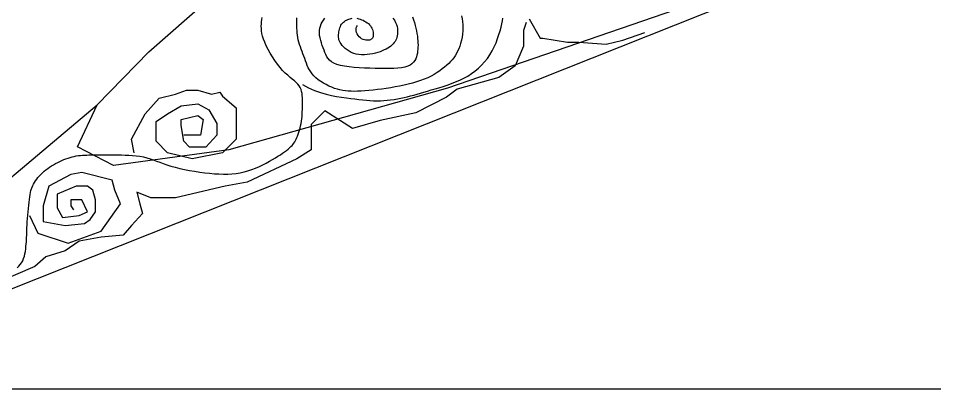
# Model space of a CAD drawing. Extents: x 438 to 4679, y 3545 to 7651.
# Drawn here: x 1258.8 to 1458.9, y 5867.7 to 5948.5 of the extents above; entities that cross this region are included whole.
import ezdxf

# ---------------------------------------------------------------- set-up
doc = ezdxf.new("R2010")
doc.units = 0
doc.header["$MEASUREMENT"] = 0
for name, color, linetype in [('3', 3, 'CONTINUOUS'), ('4', 4, 'CONTINUOUS'), ('7', 7, 'CONTINUOUS')]:
    doc.layers.add(name, color=color, linetype=linetype)

# ---------------------------------------------------------------- blocks, each defined once
blk = doc.blocks.new('风筝-01')
at = {"layer": '3'}
for points in [[(4.3596, 2.2457), (4.3719, 2.2363), (4.384, 2.2287), (4.3957, 2.2227), (4.407, 2.2181), (4.4179, 2.2145), (4.4284, 2.2118), (4.4384, 2.2096), (4.4479, 2.2078), (4.4568, 2.2061), (4.4652, 2.2046), (4.4732, 2.2032), (4.4808, 2.2019), (4.4882, 2.2009), (4.4954, 2.2002), (4.5024, 2.1997), (4.5093, 2.1995), (4.5163, 2.1997), (4.5232, 2.2002), (4.5301, 2.201), (4.5369, 2.2021), (4.5438, 2.2034), (4.5505, 2.205), (4.5572, 2.2068), (4.5639, 2.2087), (4.5704, 2.2109), (4.5769, 2.2132), (4.5835, 2.2157), (4.5901, 2.2183), (4.5968, 2.2211), (4.6038, 2.2239), (4.6109, 2.2269), (4.6184, 2.23), (4.6262, 2.2332), (4.6342, 2.2365), (4.6425, 2.24), (4.6509, 2.2438), (4.6593, 2.248), (4.6677, 2.2526), (4.6759, 2.2576), (4.684, 2.2632), (4.6919, 2.2694), (4.6994, 2.2762), (4.7066, 2.2836), (4.7135, 2.2916), (4.72, 2.3002), (4.726, 2.3094), (4.7316, 2.3193), (4.7367, 2.3297), (4.7413, 2.3407), (4.7454, 2.3521), (4.749, 2.3637), (4.7522, 2.3753), (4.7549, 2.3866), (4.7573, 2.3976), (4.7592, 2.4079), (4.7608, 2.4174), (4.762, 2.4259), (4.7629, 2.4335)], [(3.7859, 1.7272), (3.7892, 1.7315), (3.7922, 1.7363), (3.7948, 1.7416), (3.797, 1.7474), (3.7988, 1.7536), (3.8003, 1.7601), (3.8015, 1.7669), (3.8024, 1.7738), (3.8031, 1.7807), (3.8036, 1.7875), (3.804, 1.7942), (3.8043, 1.8007), (3.8046, 1.807), (3.8048, 1.8133), (3.805, 1.8197), (3.8051, 1.8264), (3.8053, 1.8333), (3.8056, 1.8407), (3.8059, 1.8487), (3.8063, 1.8573), (3.8067, 1.8664), (3.8073, 1.8759), (3.8078, 1.8854), (3.8085, 1.8948), (3.8091, 1.904), (3.8098, 1.9127), (3.8105, 1.9207), (3.8112, 1.9279), (3.8119, 1.9344), (3.8127, 1.9402), (3.8136, 1.9455), (3.8147, 1.9505), (3.8158, 1.9551), (3.8172, 1.9596), (3.8188, 1.9641), (3.8207, 1.9686), (3.8228, 1.9732), (3.8251, 1.9778), (3.8277, 1.9824), (3.8305, 1.987), (3.8335, 1.9915), (3.8367, 1.9959), (3.8401, 2.0001), (3.8436, 2.0042), (3.8473, 2.0081), (3.8512, 2.0118), (3.8551, 2.0153), (3.8591, 2.0187), (3.8632, 2.0219), (3.8674, 2.0249), (3.8715, 2.0278), (3.8757, 2.0305), (3.8798, 2.033), (3.884, 2.0353), (3.8882, 2.0374), (3.8923, 2.0393), (3.8965, 2.0409), (3.9006, 2.0423), (3.9048, 2.0435), (3.909, 2.0444), (3.9131, 2.0451), (3.9173, 2.0456), (3.9215, 2.0459), (3.9258, 2.0461), (3.9301, 2.0462), (3.9345, 2.0463), (3.939, 2.0463), (3.9436, 2.0463), (3.9482, 2.0463), (3.9531, 2.0463), (3.9582, 2.0463), (3.9635, 2.0463), (3.9692, 2.0463), (3.9751, 2.0463), (3.9815, 2.0463), (3.9883, 2.0463), (3.9954, 2.0462), (4.0028, 2.046), (4.0103, 2.0456), (4.0178, 2.0449), (4.0253, 2.0439), (4.0327, 2.0426), (4.0397, 2.0407), (4.0465, 2.0384), (4.0531, 2.0356), (4.0596, 2.0325), (4.0661, 2.0292), (4.0728, 2.0257), (4.0798, 2.022), (4.0872, 2.0184), (4.0952, 2.0149), (4.1039, 2.0115), (4.1131, 2.0083), (4.1227, 2.0054), (4.1326, 2.0026), (4.1428, 2.0002), (4.1529, 1.998), (4.163, 1.9961), (4.1729, 1.9946), (4.1824, 1.9934), (4.1916, 1.9925), (4.2006, 1.9922), (4.2093, 1.9923), (4.2177, 1.9929), (4.226, 1.994), (4.2342, 1.9958), (4.2422, 1.9983), (4.2501, 2.0014), (4.2579, 2.005), (4.2655, 2.0092), (4.2729, 2.0137), (4.2801, 2.0185), (4.2869, 2.0234), (4.2934, 2.0284), (4.2995, 2.0333), (4.3052, 2.0381), (4.3104, 2.0427), (4.3153, 2.0471), (4.3197, 2.0513), (4.3238, 2.0554), (4.3274, 2.0593), (4.3307, 2.063), (4.3337, 2.0666), (4.3363, 2.07), (4.3386, 2.0733), (4.3407, 2.0765), (4.3425, 2.0798), (4.3441, 2.0833), (4.3457, 2.087), (4.3471, 2.0909), (4.3485, 2.0952), (4.3499, 2.0999), (4.3512, 2.105), (4.3525, 2.1105), (4.3538, 2.1162), (4.355, 2.1222), (4.356, 2.1284), (4.357, 2.1348), (4.3577, 2.1414), (4.3583, 2.148), (4.3588, 2.1547), (4.3591, 2.1614), (4.3593, 2.1681), (4.3595, 2.1749), (4.3596, 2.1816), (4.3596, 2.1883), (4.3596, 2.1949), (4.3596, 2.2014), (4.3595, 2.2078), (4.3592, 2.2141), (4.3588, 2.2202), (4.358, 2.226), (4.3569, 2.2316), (4.3552, 2.237), (4.3531, 2.242), (4.3504, 2.2467), (4.3471, 2.2512), (4.3434, 2.2558), (4.3392, 2.2606), (4.3347, 2.2657), (4.33, 2.2715), (4.325, 2.2779), (4.3198, 2.2854), (4.3146, 2.2939), (4.3094, 2.3032), (4.3043, 2.3133), (4.2994, 2.3237), (4.2948, 2.3343), (4.2906, 2.3448), (4.2869, 2.3551), (4.2838, 2.3648), (4.2813, 2.3737), (4.2795, 2.382), (4.2782, 2.3897), (4.2774, 2.397), (4.277, 2.4038), (4.2769, 2.4103), (4.277, 2.4167), (4.2773, 2.4229), (4.2777, 2.4292), (4.2783, 2.4354)], [(4.6793, 2.4395), (4.6807, 2.4314), (4.6816, 2.4232), (4.6822, 2.4146), (4.6823, 2.4059), (4.6821, 2.3969), (4.6814, 2.388), (4.6805, 2.3791), (4.6792, 2.3704), (4.6776, 2.3619), (4.6759, 2.3539), (4.6739, 2.3463), (4.6717, 2.3393), (4.6693, 2.3329), (4.6667, 2.3268), (4.6639, 2.3211), (4.6608, 2.3157), (4.6575, 2.3105), (4.6538, 2.3053), (4.6498, 2.3001), (4.6455, 2.2949), (4.6408, 2.2897), (4.6357, 2.2844), (4.6303, 2.2793), (4.6245, 2.2742), (4.6182, 2.2694), (4.6116, 2.2648), (4.6045, 2.2604), (4.597, 2.2565), (4.5892, 2.2528), (4.581, 2.2494), (4.5725, 2.2464), (4.5639, 2.2436), (4.555, 2.241), (4.5461, 2.2386), (4.5371, 2.2364), (4.5281, 2.2345), (4.5191, 2.2327), (4.5103, 2.231), (4.5017, 2.2296), (4.4933, 2.2284), (4.4853, 2.2275), (4.4777, 2.2268), (4.4705, 2.2263), (4.4638, 2.2261), (4.4576, 2.2262), (4.4517, 2.2266), (4.446, 2.2273), (4.4405, 2.2285), (4.4351, 2.2301), (4.4298, 2.2321), (4.4243, 2.2346), (4.4187, 2.2376), (4.413, 2.2411), (4.4073, 2.2451), (4.4018, 2.2494), (4.3964, 2.254), (4.3914, 2.259), (4.3868, 2.2642), (4.3827, 2.2697), (4.3792, 2.2753), (4.3762, 2.2811), (4.3736, 2.287), (4.3714, 2.2931), (4.3694, 2.2993), (4.3676, 2.3056), (4.3659, 2.3121), (4.3642, 2.3186), (4.3624, 2.3252), (4.3606, 2.3319), (4.3588, 2.3386), (4.357, 2.3454), (4.3554, 2.3521), (4.3538, 2.3589), (4.3524, 2.3655), (4.3513, 2.3722), (4.3503, 2.3787), (4.3497, 2.3851), (4.3492, 2.3915), (4.3488, 2.3978), (4.3486, 2.404), (4.3485, 2.4101), (4.3485, 2.4161), (4.3485, 2.422), (4.3485, 2.4279), (4.3486, 2.4336)], [(4.581, 2.4368), (4.583, 2.4285), (4.5848, 2.4204), (4.5864, 2.4123), (4.5878, 2.4044), (4.5889, 2.3968), (4.5899, 2.3894), (4.5907, 2.3823), (4.5913, 2.3756), (4.5917, 2.3691), (4.592, 2.3629), (4.5921, 2.3569), (4.592, 2.3511), (4.5917, 2.3454), (4.5913, 2.3399), (4.5907, 2.3343), (4.5899, 2.3288), (4.5888, 2.3233), (4.5874, 2.3181), (4.5855, 2.3131), (4.583, 2.3084), (4.5799, 2.3042), (4.576, 2.3005), (4.5713, 2.2974), (4.5656, 2.2949), (4.5591, 2.2931), (4.5517, 2.2918), (4.5436, 2.291), (4.5349, 2.2906), (4.5256, 2.2905), (4.5158, 2.2906), (4.5056, 2.2909), (4.4951, 2.2913), (4.4844, 2.2919), (4.4738, 2.2926), (4.4635, 2.2937), (4.4536, 2.2951), (4.4444, 2.2969), (4.4361, 2.2992), (4.4289, 2.302), (4.4229, 2.3054), (4.4181, 2.3094), (4.4142, 2.3139), (4.4111, 2.3188), (4.4086, 2.3242), (4.4065, 2.33), (4.4047, 2.3362), (4.403, 2.3426), (4.4013, 2.3493), (4.3995, 2.3562), (4.3978, 2.3632), (4.3963, 2.3703), (4.3951, 2.3774), (4.3942, 2.3844), (4.3937, 2.3913), (4.3938, 2.398), (4.3944, 2.4045), (4.3956, 2.4106), (4.3973, 2.4166), (4.3993, 2.4222), (4.4017, 2.4276), (4.4044, 2.4328)], [(4.5417, 2.4331), (4.5445, 2.4272), (4.5468, 2.4212), (4.5485, 2.4153), (4.5498, 2.4094), (4.5506, 2.4037), (4.551, 2.3982), (4.5511, 2.3929), (4.5509, 2.3879), (4.5504, 2.3832), (4.5497, 2.3788), (4.5487, 2.3747), (4.5475, 2.3709), (4.5459, 2.3673), (4.5442, 2.3638), (4.5421, 2.3605), (4.5398, 2.3574), (4.5373, 2.3543), (4.5344, 2.3513), (4.5313, 2.3485), (4.5279, 2.3457), (4.5242, 2.3431), (4.5202, 2.3406), (4.5159, 2.3383), (4.5112, 2.3362), (4.5062, 2.3342), (4.5009, 2.3324), (4.4954, 2.331), (4.4898, 2.33), (4.4842, 2.3295), (4.4785, 2.3295), (4.473, 2.3302), (4.4677, 2.3315), (4.4627, 2.3336), (4.4579, 2.3364), (4.4534, 2.3397), (4.4494, 2.3434), (4.4457, 2.3474), (4.4424, 2.3517), (4.4396, 2.3559), (4.4372, 2.3602), (4.4354, 2.3642), (4.434, 2.3682), (4.4331, 2.372), (4.4325, 2.3757), (4.4322, 2.3794), (4.4322, 2.3831), (4.4323, 2.3868), (4.4326, 2.3906), (4.433, 2.3945), (4.4335, 2.3983), (4.4341, 2.4022), (4.4349, 2.406), (4.4359, 2.4096), (4.437, 2.4131), (4.4384, 2.4163), (4.44, 2.4192), (4.4419, 2.4218), (4.4439, 2.4241), (4.4461, 2.4261), (4.4484, 2.4278), (4.4508, 2.4292), (4.4531, 2.4304), (4.4554, 2.4314), (4.4576, 2.4322), (4.4596, 2.4328)], [(4.4689, 2.4328), (4.471, 2.4322), (4.4733, 2.4312), (4.4758, 2.4301), (4.4785, 2.4286), (4.4814, 2.427), (4.4843, 2.425), (4.4871, 2.4228), (4.4898, 2.4203), (4.4923, 2.4176), (4.4945, 2.4146), (4.4964, 2.4114), (4.498, 2.408), (4.4993, 2.4044), (4.5003, 2.4008), (4.5011, 2.3972), (4.5016, 2.3936), (4.5018, 2.3902), (4.5019, 2.3869), (4.5018, 2.3839), (4.5016, 2.3812), (4.5011, 2.3788), (4.5003, 2.3767), (4.4993, 2.3748), (4.498, 2.3733), (4.4964, 2.3721), (4.4945, 2.3712), (4.4923, 2.3707), (4.4898, 2.3706), (4.4871, 2.3709), (4.4843, 2.3717), (4.4815, 2.373), (4.4787, 2.3749), (4.4761, 2.3773), (4.4737, 2.3805), (4.4716, 2.3842), (4.4699, 2.3885), (4.4686, 2.393), (4.4678, 2.3975), (4.4675, 2.4019), (4.4678, 2.4059), (4.4688, 2.4093), (4.4705, 2.4119)], [(4.8098, 2.4204), (4.8043, 2.3983), (4.8043, 2.354), (4.7876, 2.2986), (4.7543, 2.2653), (4.6711, 2.2321), (4.649, 2.2099), (4.5879, 2.1656), (4.5158, 2.1435), (4.4604, 2.1213), (4.4049, 2.1712), (4.3772, 2.1324), (4.3772, 2.0992), (4.3772, 2.0604), (4.3485, 2.0355), (4.2487, 1.969), (4.2043, 1.9579), (4.1045, 1.9247), (4.0546, 1.9247), (4.0268, 1.9413), (4.0324, 1.9081), (4.0379, 1.8804), (4.0158, 1.8472), (3.9991, 1.8195), (3.9547, 1.8139), (3.9104, 1.8028), (3.8826, 1.7751), (3.8438, 1.7585), (3.8216, 1.7308), (3.7384, 1.681)], [(4.8153, 2.4315), (4.8375, 2.3761), (4.8431, 2.3761), (4.893, 2.365), (4.9152, 2.365), (4.9706, 2.3595), (5.0039, 2.3706), (5.0483, 2.3927)], [(4.0213, 2.0521), (4.0158, 2.0909), (4.0435, 2.1629), (4.0712, 2.2072), (4.1045, 2.2183), (4.1267, 2.2294), (4.1489, 2.2294), (4.1766, 2.2183), (4.1932, 2.2238), (4.1988, 2.2127), (4.2265, 2.1795), (4.2265, 2.1297), (4.2265, 2.0909), (4.1988, 2.0521), (4.1378, 2.0355), (4.0879, 2.0521), (4.0657, 2.0853), (4.0657, 2.1407), (4.0879, 2.1629), (4.1156, 2.185), (4.1489, 2.1906), (4.171, 2.174), (4.1877, 2.1352), (4.1877, 2.102), (4.1655, 2.0687), (4.1322, 2.0687), (4.1211, 2.0853), (4.1156, 2.1297), (4.1156, 2.1463), (4.1489, 2.1574), (4.16, 2.1463), (4.1544, 2.102), (4.1211, 2.102)], [(3.8105, 1.8749), (3.8272, 1.825), (3.8882, 1.7973), (3.9547, 1.8305), (3.9936, 1.9081), (3.9825, 1.9469), (3.9769, 1.9746), (3.9159, 1.9967), (3.8937, 1.9912), (3.8494, 1.9579), (3.8383, 1.9025), (3.8383, 1.8582), (3.8826, 1.8472), (3.9215, 1.8527), (3.9326, 1.8638), (3.9437, 1.8859), (3.9437, 1.9192), (3.9381, 1.9469), (3.927, 1.9579), (3.9048, 1.9579), (3.866, 1.9358), (3.866, 1.897), (3.8771, 1.8693), (3.9104, 1.8749), (3.927, 1.8859), (3.9159, 1.9192), (3.8937, 1.9192), (3.8937, 1.9025), (3.8993, 1.8915)]]:
    blk.add_lwpolyline(points, dxfattribs=at)
at = {"layer": '7'}
for points in [[(5.3476, 2.5727), (4.6516, 2.2352), (4.2115, 2.0606), (3.9793, 2.0164), (3.9071, 2.0697), (3.9469, 2.1877), (4.0508, 2.3378), (4.1708, 2.4872)], [(6.3365, 3.1002), (3.2687, 1.3855), (3.9469, 2.1877)]]:
    blk.add_lwpolyline(points, dxfattribs=at)
blk = doc.blocks.new('风筝6')
at = {"layer": '3', "xscale": 43.42158268029161, "yscale": 30.8572590910693, "zscale": 43.42158268029161}
blk.add_blockref('风筝-01', (-113.843, -21.489), dxfattribs=at)

msp = doc.modelspace()

# ---------------------------------------------------------------- linework, layer by layer
at = {"layer": '4'}
msp.add_line((715.34, 5867.7), (2565.34, 5867.7), dxfattribs=at)

# ---------------------------------------------------------------- block references
at = {"layer": '4', "xscale": 2.5, "yscale": 2.5, "zscale": 2.5}
msp.add_blockref('风筝6', (1132.2, 5814.54), dxfattribs=at)

doc.saveas('drawing.dxf')
